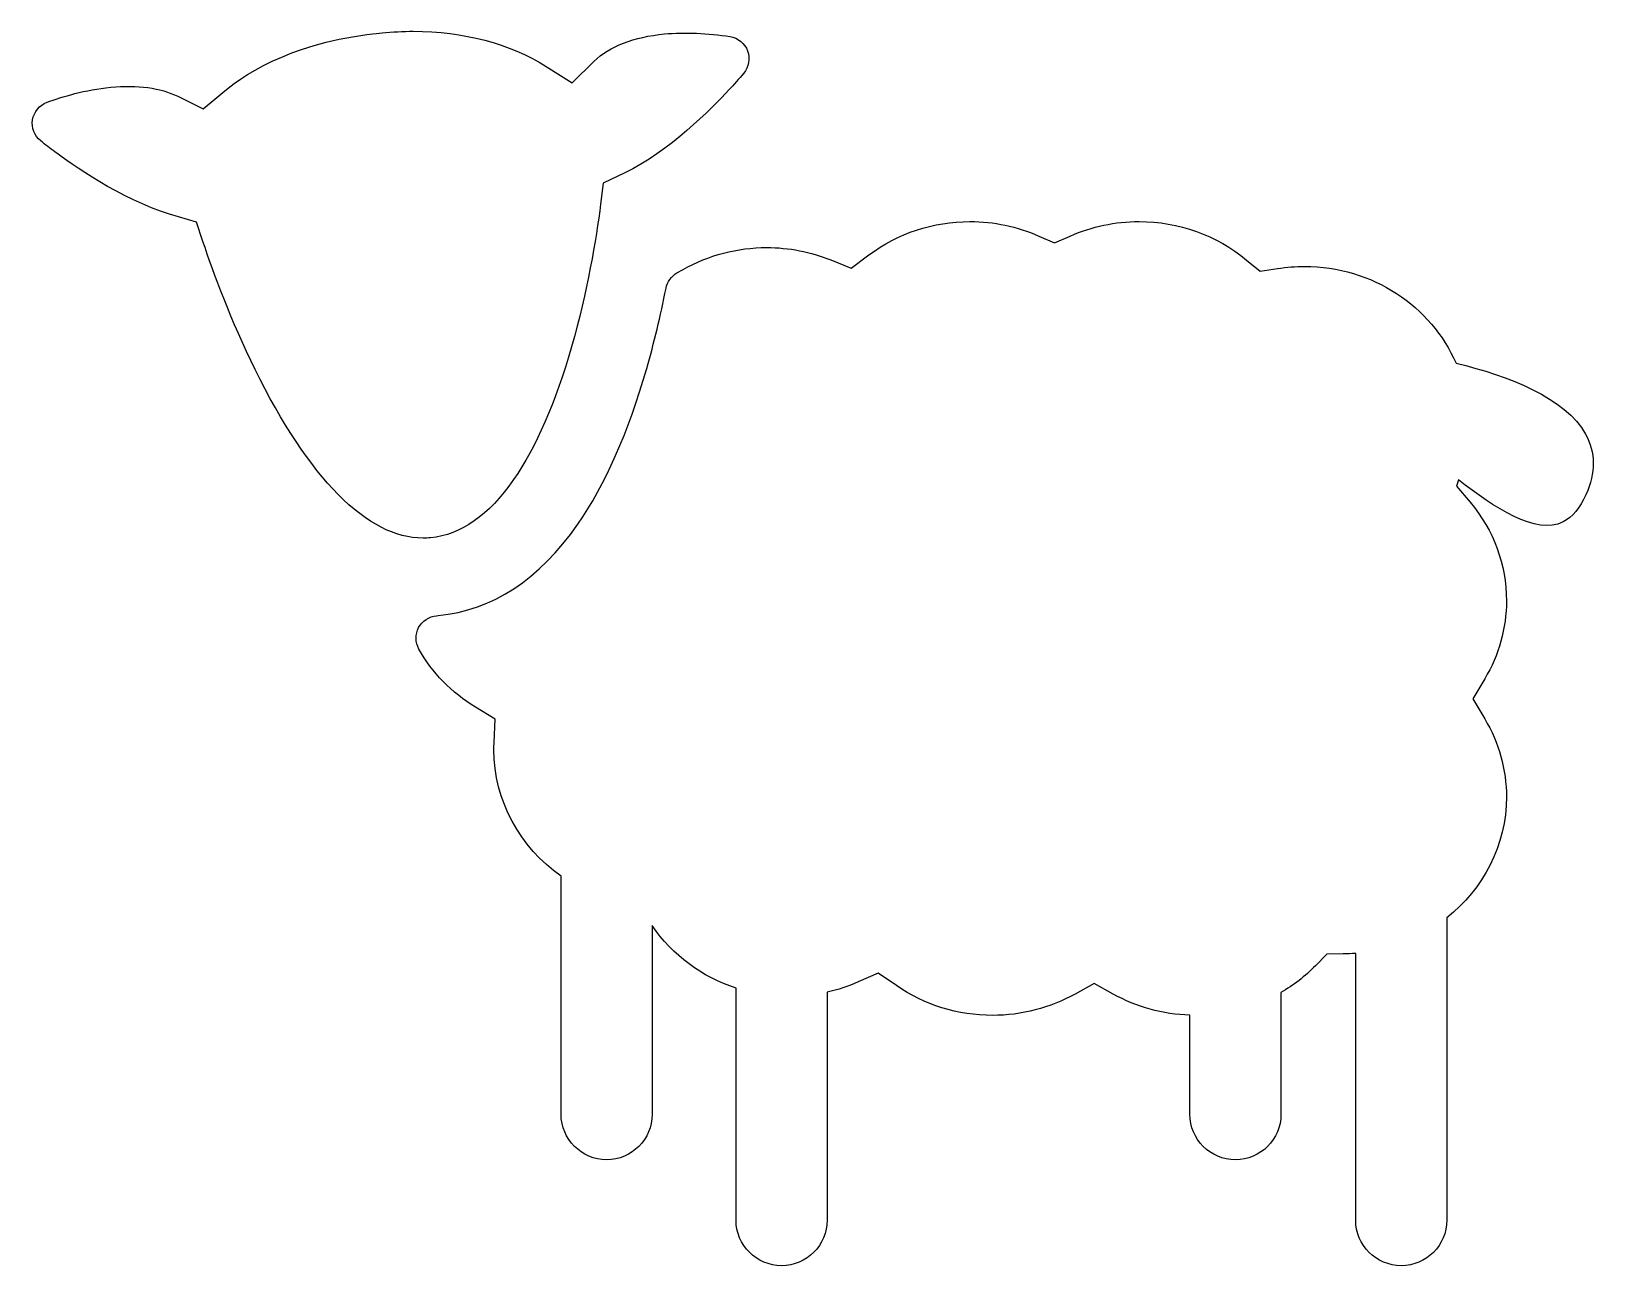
# Model space of a CAD drawing. Header units: centimetres. Extents: x -5.7 to 5.7, y -4.5 to 4.5.
import ezdxf

# ---------------------------------------------------------------- set-up
doc = ezdxf.new("R2010")
doc.units = ezdxf.units.CM
doc.header["$MEASUREMENT"] = 0
doc.layers.add('Layer 1', color=7, linetype='Continuous')

msp = doc.modelspace()

# ---------------------------------------------------------------- linework, layer by layer
at = {"layer": 'Layer 1'}
for points, knots in [([(-2.77421, 0.80371), (-2.55461, 0.82482), (-2.35207, 0.96675), (-2.17207, 1.22556), (-2.17207, 1.22556), (-2.00872, 1.46051), (-1.8669, 1.785), (-1.75054, 2.18997), (-1.75054, 2.18997), (-1.63582, 2.58952), (-1.57279, 2.9734), (-1.54014, 3.2251), (-1.54014, 3.2251), (-1.54014, 3.2251), (-1.52016, 3.37906), (-1.52016, 3.37906), (-1.52016, 3.37906), (-1.52016, 3.37906), (-1.36509, 3.45209), (-1.36509, 3.45209), (-1.36509, 3.45209), (-1.04923, 3.60089), (-0.73096, 3.92292), (-0.60886, 4.05441), (-0.60886, 4.05441), (-0.57179, 4.09431), (-0.5356, 4.13511), (-0.50141, 4.17564), (-0.50141, 4.17564), (-0.4635, 4.22059), (-0.45273, 4.28251), (-0.47318, 4.33762), (-0.47318, 4.33762), (-0.49361, 4.39279), (-0.54216, 4.43263), (-0.60021, 4.44197), (-0.60021, 4.44197), (-0.75811, 4.46737), (-0.93353, 4.47449), (-1.0753, 4.46089), (-1.0753, 4.46089), (-1.29906, 4.43935), (-1.47604, 4.3708), (-1.58724, 4.26261), (-1.58724, 4.26261), (-1.58724, 4.26261), (-1.74668, 4.10719), (-1.74668, 4.10719), (-1.74668, 4.10719), (-1.74668, 4.10719), (-1.93559, 4.22533), (-1.93559, 4.22533), (-1.93559, 4.22533), (-2.20245, 4.3922), (-2.53574, 4.48041), (-2.89955, 4.48041), (-2.89955, 4.48041), (-2.97411, 4.48041), (-3.05055, 4.47665), (-3.12672, 4.46932), (-3.12672, 4.46932), (-3.72468, 4.4118), (-4.08515, 4.20214), (-4.28231, 4.03636), (-4.28231, 4.03636), (-4.28231, 4.03636), (-4.42439, 3.91682), (-4.42439, 3.91682), (-4.42439, 3.91682), (-4.42439, 3.91682), (-4.60973, 4.00866), (-4.60973, 4.00866), (-4.60973, 4.00866), (-4.73459, 4.07044), (-4.90077, 4.09272), (-5.09585, 4.07399), (-5.09585, 4.07399), (-5.28098, 4.05621), (-5.44949, 4.00485), (-5.55826, 3.9649), (-5.55826, 3.9649), (-5.61345, 3.94463), (-5.65348, 3.89621), (-5.66304, 3.83822), (-5.66304, 3.83822), (-5.67259, 3.78022), (-5.65021, 3.72154), (-5.60438, 3.68466), (-5.60438, 3.68466), (-5.57104, 3.6578), (-5.53633, 3.631), (-5.5013, 3.60494), (-5.5013, 3.60494), (-5.39448, 3.52553), (-5.01883, 3.25828), (-4.66826, 3.15289), (-4.66826, 3.15289), (-4.66826, 3.15289), (-4.47329, 3.09423), (-4.47329, 3.09423), (-4.47329, 3.09423), (-4.47329, 3.09423), (-4.42656, 2.95506), (-4.42656, 2.95506), (-4.42656, 2.95506), (-4.34938, 2.72511), (-4.22101, 2.37705), (-4.04752, 2.02481), (-4.04752, 2.02481), (-3.85416, 1.63238), (-3.65123, 1.32729), (-3.44443, 1.11795), (-3.44443, 1.11795), (-3.2366, 0.90771), (-3.02948, 0.80106), (-2.8288, 0.80106), (-2.8288, 0.80106), (-2.81051, 0.80107), (-2.79209, 0.80199), (-2.77421, 0.80371)], [0, 0, 0, 0, 0.03225806, 0.03225806, 0.03225806, 0.03225806, 0.06451613, 0.06451613, 0.06451613, 0.06451613, 0.09677419, 0.09677419, 0.09677419, 0.09677419, 0.12903226, 0.12903226, 0.12903226, 0.12903226, 0.16129032, 0.16129032, 0.16129032, 0.16129032, 0.19354839, 0.19354839, 0.19354839, 0.19354839, 0.22580645, 0.22580645, 0.22580645, 0.22580645, 0.25806452, 0.25806452, 0.25806452, 0.25806452, 0.29032258, 0.29032258, 0.29032258, 0.29032258, 0.32258065, 0.32258065, 0.32258065, 0.32258065, 0.35483871, 0.35483871, 0.35483871, 0.35483871, 0.38709677, 0.38709677, 0.38709677, 0.38709677, 0.41935484, 0.41935484, 0.41935484, 0.41935484, 0.4516129, 0.4516129, 0.4516129, 0.4516129, 0.48387097, 0.48387097, 0.48387097, 0.48387097, 0.51612903, 0.51612903, 0.51612903, 0.51612903, 0.5483871, 0.5483871, 0.5483871, 0.5483871, 0.58064516, 0.58064516, 0.58064516, 0.58064516, 0.61290323, 0.61290323, 0.61290323, 0.61290323, 0.64516129, 0.64516129, 0.64516129, 0.64516129, 0.67741935, 0.67741935, 0.67741935, 0.67741935, 0.70967742, 0.70967742, 0.70967742, 0.70967742, 0.74193548, 0.74193548, 0.74193548, 0.74193548, 0.77419355, 0.77419355, 0.77419355, 0.77419355, 0.80645161, 0.80645161, 0.80645161, 0.80645161, 0.83870968, 0.83870968, 0.83870968, 0.83870968, 0.87096774, 0.87096774, 0.87096774, 0.87096774, 0.90322581, 0.90322581, 0.90322581, 0.90322581, 0.93548387, 0.93548387, 0.93548387, 0.93548387, 1, 1, 1, 1]), ([(5.61049, 1.55484), (5.46513, 1.82019), (5.04952, 1.97883), (4.66931, 2.07131), (4.66931, 2.07131), (4.48953, 2.48321), (4.06426, 2.77351), (3.56936, 2.77351), (3.56936, 2.77351), (3.50512, 2.77351), (3.43958, 2.76832), (3.37434, 2.75806), (3.37434, 2.75806), (3.37434, 2.75806), (3.24766, 2.73808), (3.24766, 2.73808), (3.24766, 2.73808), (3.24766, 2.73808), (3.14892, 2.82005), (3.14892, 2.82005), (3.14892, 2.82005), (2.93228, 2.99999), (2.65513, 3.09911), (2.36853, 3.09911), (2.36853, 3.09911), (2.19491, 3.09911), (2.02709, 3.06387), (1.86966, 2.99428), (1.86966, 2.99428), (1.86966, 2.99428), (1.75507, 2.94359), (1.75507, 2.94359), (1.75507, 2.94359), (1.75507, 2.94359), (1.6404, 2.99428), (1.6404, 2.99428), (1.6404, 2.99428), (1.48297, 3.06384), (1.31509, 3.09911), (1.14145, 3.09911), (1.14145, 3.09911), (0.87271, 3.09911), (0.61884, 3.01524), (0.40734, 2.85657), (0.40734, 2.85657), (0.40734, 2.85657), (0.27907, 2.76031), (0.27907, 2.76031), (0.27907, 2.76031), (0.27907, 2.76031), (0.13045, 2.82061), (0.13045, 2.82061), (0.13045, 2.82061), (-0.01663, 2.88019), (-0.17276, 2.91044), (-0.33379, 2.91044), (-0.33379, 2.91044), (-0.54726, 2.91044), (-0.75696, 2.85551), (-0.94027, 2.75156), (-0.94027, 2.75156), (-0.94027, 2.75156), (-0.98546, 2.7259), (-0.98546, 2.7259), (-0.98546, 2.7259), (-1.02679, 2.70248), (-1.05581, 2.66227), (-1.06505, 2.61567), (-1.06505, 2.61567), (-1.10529, 2.41258), (-1.15239, 2.21665), (-1.20494, 2.03337), (-1.20494, 2.03337), (-1.3384, 1.56871), (-1.50696, 1.18795), (-1.70601, 0.90167), (-1.70601, 0.90167), (-1.98554, 0.49966), (-2.32662, 0.27664), (-2.71955, 0.23886), (-2.71955, 0.23886), (-2.71955, 0.23886), (-2.73074, 0.23783), (-2.73074, 0.23783), (-2.73074, 0.23783), (-2.78585, 0.23296), (-2.8348, 0.20052), (-2.86065, 0.1516), (-2.86065, 0.1516), (-2.88655, 0.10268), (-2.88584, 0.04397), (-2.8589, -0.00435), (-2.8589, -0.00435), (-2.76357, -0.17479), (-2.62173, -0.32071), (-2.44866, -0.42639), (-2.44866, -0.42639), (-2.44866, -0.42639), (-2.30541, -0.51386), (-2.30541, -0.51386), (-2.30541, -0.51386), (-2.30541, -0.51386), (-2.313, -0.6815), (-2.313, -0.6815), (-2.313, -0.6815), (-2.31377, -0.6988), (-2.3144, -0.71643), (-2.3144, -0.73418), (-2.3144, -0.73418), (-2.3144, -1.10409), (-2.12459, -1.44252), (-1.82685, -1.65292), (-1.82685, -1.65292), (-1.82685, -1.65292), (-1.82685, -3.38052), (-1.82685, -3.38052), (-1.82685, -3.38052), (-1.82685, -3.56292), (-1.6785, -3.71125), (-1.49612, -3.71125), (-1.49612, -3.71125), (-1.31374, -3.71125), (-1.16539, -3.56292), (-1.16539, -3.38052), (-1.16539, -3.38052), (-1.16539, -3.38052), (-1.16539, -2.01202), (-1.16539, -2.01202), (-1.16539, -2.01202), (-1.0172, -2.22766), (-0.80357, -2.38482), (-0.55685, -2.46515), (-0.55685, -2.46515), (-0.55685, -2.46515), (-0.55685, -4.14962), (-0.55685, -4.14962), (-0.55685, -4.14962), (-0.55685, -4.33202), (-0.4085, -4.48035), (-0.22612, -4.48035), (-0.22612, -4.48035), (-0.04374, -4.48035), (0.10461, -4.33202), (0.10461, -4.14962), (0.10461, -4.14962), (0.10461, -4.14962), (0.10461, -2.49526), (0.10461, -2.49526), (0.10461, -2.49526), (0.18174, -2.47774), (0.25714, -2.45303), (0.33014, -2.42067), (0.33014, -2.42067), (0.33014, -2.42067), (0.47595, -2.35598), (0.47595, -2.35598), (0.47595, -2.35598), (0.47595, -2.35598), (0.60697, -2.44692), (0.60697, -2.44692), (0.60697, -2.44692), (0.81118, -2.58858), (1.05253, -2.66346), (1.30497, -2.66346), (1.30497, -2.66346), (1.5156, -2.66346), (1.72285, -2.60993), (1.90425, -2.50855), (1.90425, -2.50855), (1.90425, -2.50855), (2.04257, -2.43124), (2.04257, -2.43124), (2.04257, -2.43124), (2.04257, -2.43124), (2.18092, -2.5085), (2.18092, -2.5085), (2.18092, -2.5085), (2.35007, -2.60293), (2.54149, -2.65532), (2.73718, -2.66214), (2.73718, -2.66214), (2.73718, -2.66214), (2.73718, -3.38064), (2.73718, -3.38064), (2.73718, -3.38064), (2.73718, -3.56304), (2.88551, -3.71137), (3.06791, -3.71137), (3.06791, -3.71137), (3.25029, -3.71137), (3.39864, -3.56304), (3.39864, -3.38064), (3.39864, -3.38064), (3.39864, -3.38064), (3.39864, -2.49812), (3.39864, -2.49812), (3.39864, -2.49812), (3.48966, -2.44483), (3.57411, -2.37959), (3.64952, -2.30251), (3.64952, -2.30251), (3.64952, -2.30251), (3.73231, -2.21798), (3.73231, -2.21798), (3.73231, -2.21798), (3.73231, -2.21798), (3.85071, -2.21737), (3.85071, -2.21737), (3.85071, -2.21737), (3.88108, -2.21716), (3.91119, -2.21557), (3.94104, -2.21324), (3.94104, -2.21324), (3.94104, -2.21324), (3.94104, -4.14978), (3.94104, -4.14978), (3.94104, -4.14978), (3.94104, -4.33218), (4.08937, -4.48051), (4.27177, -4.48051), (4.27177, -4.48051), (4.45415, -4.48051), (4.6025, -4.33218), (4.6025, -4.14978), (4.6025, -4.14978), (4.6025, -4.14978), (4.6025, -1.95511), (4.6025, -1.95511), (4.6025, -1.95511), (4.86661, -1.74561), (5.03533, -1.42957), (5.03533, -1.07749), (5.03533, -1.07749), (5.03533, -0.879), (4.98088, -0.68331), (4.87796, -0.51139), (4.87796, -0.51139), (4.87796, -0.51139), (4.79046, -0.36553), (4.79046, -0.36553), (4.79046, -0.36553), (4.79046, -0.36553), (4.87796, -0.21961), (4.87796, -0.21961), (4.87796, -0.21961), (4.98094, -0.04782), (5.03533, 0.14795), (5.03533, 0.34641), (5.03533, 0.34641), (5.03533, 0.60951), (4.94413, 0.85682), (4.77154, 1.0615), (4.77154, 1.0615), (4.77154, 1.0615), (4.67335, 1.17802), (4.67335, 1.17802), (4.67335, 1.17802), (4.67335, 1.17802), (4.68682, 1.2239), (4.68682, 1.2239), (4.68682, 1.2239), (4.94775, 1.02268), (5.25086, 0.81906), (5.44628, 0.91881), (5.44628, 0.91881), (5.51346, 0.95313), (5.56944, 1.01964), (5.61262, 1.11656), (5.61262, 1.11656), (5.68346, 1.27554), (5.68272, 1.42294), (5.61049, 1.55484)], [0, 0, 0, 0, 0.01449275, 0.01449275, 0.01449275, 0.01449275, 0.02898551, 0.02898551, 0.02898551, 0.02898551, 0.04347826, 0.04347826, 0.04347826, 0.04347826, 0.05797101, 0.05797101, 0.05797101, 0.05797101, 0.07246377, 0.07246377, 0.07246377, 0.07246377, 0.08695652, 0.08695652, 0.08695652, 0.08695652, 0.10144928, 0.10144928, 0.10144928, 0.10144928, 0.11594203, 0.11594203, 0.11594203, 0.11594203, 0.13043478, 0.13043478, 0.13043478, 0.13043478, 0.14492754, 0.14492754, 0.14492754, 0.14492754, 0.15942029, 0.15942029, 0.15942029, 0.15942029, 0.17391304, 0.17391304, 0.17391304, 0.17391304, 0.1884058, 0.1884058, 0.1884058, 0.1884058, 0.20289855, 0.20289855, 0.20289855, 0.20289855, 0.2173913, 0.2173913, 0.2173913, 0.2173913, 0.23188406, 0.23188406, 0.23188406, 0.23188406, 0.24637681, 0.24637681, 0.24637681, 0.24637681, 0.26086957, 0.26086957, 0.26086957, 0.26086957, 0.27536232, 0.27536232, 0.27536232, 0.27536232, 0.28985507, 0.28985507, 0.28985507, 0.28985507, 0.30434783, 0.30434783, 0.30434783, 0.30434783, 0.31884058, 0.31884058, 0.31884058, 0.31884058, 0.33333333, 0.33333333, 0.33333333, 0.33333333, 0.34782609, 0.34782609, 0.34782609, 0.34782609, 0.36231884, 0.36231884, 0.36231884, 0.36231884, 0.37681159, 0.37681159, 0.37681159, 0.37681159, 0.39130435, 0.39130435, 0.39130435, 0.39130435, 0.4057971, 0.4057971, 0.4057971, 0.4057971, 0.42028986, 0.42028986, 0.42028986, 0.42028986, 0.43478261, 0.43478261, 0.43478261, 0.43478261, 0.44927536, 0.44927536, 0.44927536, 0.44927536, 0.46376812, 0.46376812, 0.46376812, 0.46376812, 0.47826087, 0.47826087, 0.47826087, 0.47826087, 0.49275362, 0.49275362, 0.49275362, 0.49275362, 0.50724638, 0.50724638, 0.50724638, 0.50724638, 0.52173913, 0.52173913, 0.52173913, 0.52173913, 0.53623188, 0.53623188, 0.53623188, 0.53623188, 0.55072464, 0.55072464, 0.55072464, 0.55072464, 0.56521739, 0.56521739, 0.56521739, 0.56521739, 0.57971014, 0.57971014, 0.57971014, 0.57971014, 0.5942029, 0.5942029, 0.5942029, 0.5942029, 0.60869565, 0.60869565, 0.60869565, 0.60869565, 0.62318841, 0.62318841, 0.62318841, 0.62318841, 0.63768116, 0.63768116, 0.63768116, 0.63768116, 0.65217391, 0.65217391, 0.65217391, 0.65217391, 0.66666667, 0.66666667, 0.66666667, 0.66666667, 0.68115942, 0.68115942, 0.68115942, 0.68115942, 0.69565217, 0.69565217, 0.69565217, 0.69565217, 0.71014493, 0.71014493, 0.71014493, 0.71014493, 0.72463768, 0.72463768, 0.72463768, 0.72463768, 0.73913043, 0.73913043, 0.73913043, 0.73913043, 0.75362319, 0.75362319, 0.75362319, 0.75362319, 0.76811594, 0.76811594, 0.76811594, 0.76811594, 0.7826087, 0.7826087, 0.7826087, 0.7826087, 0.79710145, 0.79710145, 0.79710145, 0.79710145, 0.8115942, 0.8115942, 0.8115942, 0.8115942, 0.82608696, 0.82608696, 0.82608696, 0.82608696, 0.84057971, 0.84057971, 0.84057971, 0.84057971, 0.85507246, 0.85507246, 0.85507246, 0.85507246, 0.86956522, 0.86956522, 0.86956522, 0.86956522, 0.88405797, 0.88405797, 0.88405797, 0.88405797, 0.89855072, 0.89855072, 0.89855072, 0.89855072, 0.91304348, 0.91304348, 0.91304348, 0.91304348, 0.92753623, 0.92753623, 0.92753623, 0.92753623, 0.94202899, 0.94202899, 0.94202899, 0.94202899, 0.95652174, 0.95652174, 0.95652174, 0.95652174, 0.97101449, 0.97101449, 0.97101449, 0.97101449, 1, 1, 1, 1])]:
    msp.add_open_spline(points, degree=3, knots=knots, dxfattribs=at)

doc.saveas('drawing.dxf')
